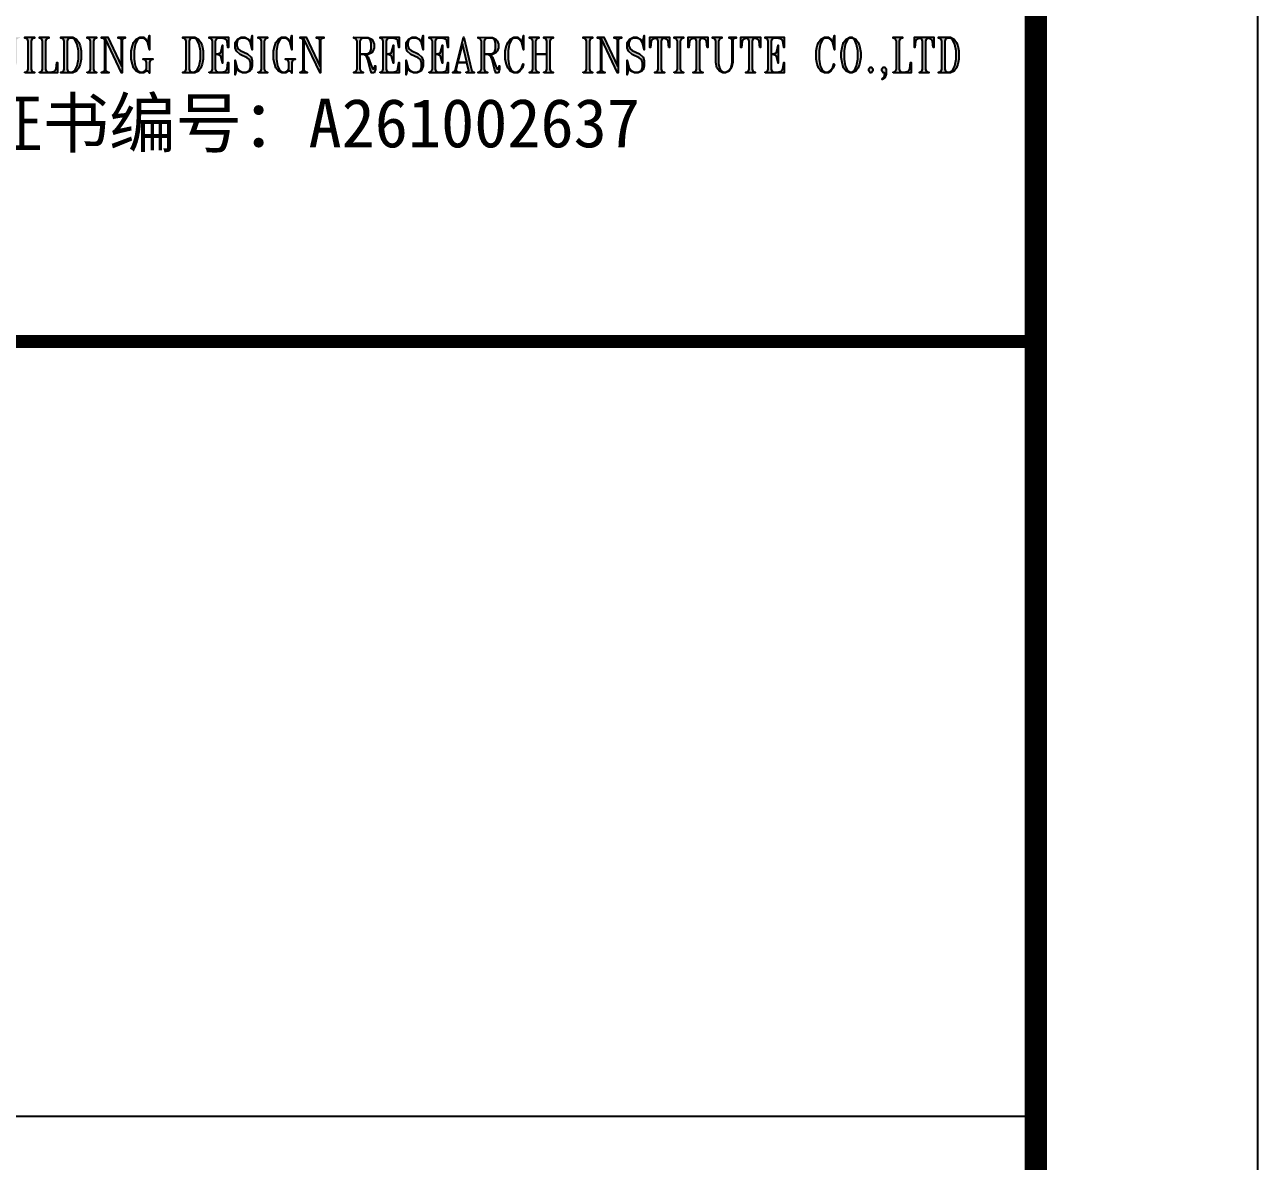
# Model space of a CAD drawing. Extents: x 1252172 to 1336272, y -987752 to -826269.
# Drawn here: x 1330706 to 1336272, y -938554 to -933421 of the extents above; entities that cross this region are included whole.
import ezdxf
from ezdxf.enums import TextEntityAlignment as Align

# ---------------------------------------------------------------- set-up
doc = ezdxf.new("R2010")
doc.units = 0
doc.header["$LTSCALE"] = 1000
for name, color, linetype in [('BTTK', 7, 'Continuous'), ('Logo', 4, 'Continuous'), ('PUB_TITLE', 7, 'Continuous'), ('电-标注', 1, 'Continuous')]:
    doc.layers.add(name, color=color, linetype=linetype)
doc.layers.add('yichutu', color=7, linetype='Continuous', true_color=0xffffff, plot=False)
doc.styles.add('HT', font='')
doc.styles.add('HZ(TK)', font='geniso.shx', dxfattribs={"width": 0.9, "bigfont": 'hztxt.shx'})
doc.styles.get('HT').set_extended_font_data('SimHei')

# ---------------------------------------------------------------- blocks, each defined once
blk = doc.blocks.new('vhtemplate_2020年新竖式图框_A1')
at = {"layer": 'Logo'}
h = blk.add_hatch(color=4, dxfattribs=at)
h.dxf.hatch_style = 1
h.paths.add_polyline_path([(783.742, 541.287), (783.683, 541.208), (783.518, 541.131), (782.875, 541.131), (782.875, 541.165), (782.925, 541.165), (782.991, 541.21), (783.023, 541.302), (783.023, 542.563), (782.991, 542.655), (782.925, 542.7), (782.875, 542.7), (782.875, 542.734), (783.521, 542.732), (783.683, 542.657), (783.742, 542.579), (783.797, 542.423), (783.797, 542.264), (783.742, 542.109), (783.683, 542.03), (783.555, 541.97), (783.683, 541.911), (783.742, 541.832), (783.797, 541.675), (783.797, 541.443)])
h.paths.add_polyline_path([(783.666, 542.489), (783.615, 542.63), (783.514, 542.7), (783.252, 542.7), (783.186, 542.655), (783.154, 542.563), (783.154, 541.987), (783.514, 541.987), (783.615, 542.058), (783.666, 542.199)], flags=16)
h.paths.add_polyline_path([(783.666, 541.742), (783.615, 541.883), (783.514, 541.952), (783.154, 541.952), (783.154, 541.302), (783.186, 541.21), (783.252, 541.165), (783.514, 541.165), (783.615, 541.235), (783.666, 541.377)], flags=16)
h.paths.add_polyline_path([(785.081, 542.7), (784.983, 542.632), (784.983, 541.594), (784.928, 541.363), (784.816, 541.208), (784.651, 541.131), (784.543, 541.131), (784.543, 541.145), (784.538, 541.131), (784.376, 541.208), (784.265, 541.363), (784.21, 541.594), (784.21, 542.563), (784.178, 542.655), (784.112, 542.7), (784.062, 542.7), (784.062, 542.734), (784.489, 542.734), (784.489, 542.7), (784.439, 542.7), (784.373, 542.655), (784.341, 542.563), (784.341, 541.524), (784.393, 541.306), (784.443, 541.237), (784.546, 541.165), (784.648, 541.165), (784.804, 541.237), (784.906, 541.381), (784.958, 541.599), (784.958, 542.632), (784.861, 542.7), (784.81, 542.7), (784.81, 542.734), (785.131, 542.734), (785.131, 542.7)])
h.paths.add_polyline_path([(785.356, 541.131), (785.356, 541.165), (785.406, 541.165), (785.471, 541.21), (785.503, 541.302), (785.503, 542.563), (785.471, 542.655), (785.406, 542.7), (785.356, 542.7), (785.356, 542.734), (785.783, 542.734), (785.783, 542.7), (785.733, 542.7), (785.667, 542.655), (785.635, 542.563), (785.635, 541.302), (785.667, 541.21), (785.733, 541.165), (785.783, 541.165), (785.783, 541.131)])
h.paths.add_polyline_path([(786.007, 541.131), (786.007, 541.165), (786.057, 541.165), (786.123, 541.21), (786.155, 541.302), (786.155, 542.563), (786.123, 542.655), (786.057, 542.7), (786.007, 542.7), (786.007, 542.734), (786.434, 542.734), (786.434, 542.7), (786.384, 542.7), (786.319, 542.655), (786.286, 542.563), (786.286, 541.302), (786.319, 541.21), (786.384, 541.165), (786.54, 541.165), (786.69, 541.208), (786.736, 541.251), (786.761, 541.304), (786.797, 541.599), (786.821, 541.596), (786.821, 541.131)])
h.paths.add_polyline_path([(787.847, 541.516), (787.793, 541.361), (787.682, 541.208), (787.517, 541.131), (786.98, 541.131), (786.98, 541.165), (787.03, 541.165), (787.096, 541.21), (787.128, 541.302), (787.128, 542.563), (787.096, 542.655), (787.03, 542.7), (786.98, 542.7), (786.98, 542.734), (787.517, 542.734), (787.682, 542.657), (787.793, 542.504), (787.847, 542.35), (787.902, 542.121), (787.902, 541.744)])
h.paths.add_polyline_path([(787.771, 542.117), (787.718, 542.412), (787.614, 542.63), (787.511, 542.7), (787.357, 542.7), (787.291, 542.655), (787.259, 542.563), (787.259, 541.302), (787.291, 541.21), (787.357, 541.165), (787.511, 541.165), (787.614, 541.235), (787.718, 541.453), (787.771, 541.748)], flags=16)
h.paths.add_polyline_path([(788.167, 541.131), (788.167, 541.165), (788.217, 541.165), (788.283, 541.21), (788.315, 541.302), (788.315, 542.563), (788.283, 542.655), (788.217, 542.7), (788.167, 542.7), (788.167, 542.734), (788.594, 542.734), (788.594, 542.7), (788.544, 542.7), (788.478, 542.655), (788.446, 542.563), (788.446, 541.302), (788.478, 541.21), (788.544, 541.165), (788.594, 541.165), (788.594, 541.131)])
h.paths.add_polyline_path([(789.838, 542.7), (789.741, 542.632), (789.741, 541.131), (789.722, 541.131), (788.991, 542.661), (788.991, 541.233), (789.089, 541.165), (789.14, 541.165), (789.14, 541.131), (788.819, 541.131), (788.819, 541.165), (788.869, 541.165), (788.966, 541.233), (788.966, 542.632), (788.869, 542.7), (788.819, 542.7), (788.819, 542.734), (789.092, 542.734), (789.716, 541.428), (789.716, 542.632), (789.618, 542.7), (789.567, 542.7), (789.567, 542.734), (789.888, 542.734), (789.888, 542.7)])
h.paths.add_polyline_path([(791.078, 541.728), (791.013, 541.683), (790.98, 541.592), (790.98, 541.108), (790.91, 541.206), (790.811, 541.206), (790.703, 541.131), (790.536, 541.133), (790.374, 541.208), (790.262, 541.361), (790.209, 541.516), (790.153, 541.744), (790.153, 542.121), (790.209, 542.35), (790.262, 542.504), (790.374, 542.657), (790.537, 542.734), (790.703, 542.734), (790.815, 542.657), (790.91, 542.525), (790.98, 542.822), (790.98, 542.164), (790.904, 542.484), (790.8, 542.628), (790.698, 542.7), (790.543, 542.7), (790.441, 542.63), (790.337, 542.412), (790.285, 542.117), (790.285, 541.748), (790.337, 541.453), (790.441, 541.235), (790.543, 541.165), (790.698, 541.165), (790.8, 541.237), (790.849, 541.304), (790.849, 541.592), (790.817, 541.683), (790.751, 541.728), (790.7, 541.728), (790.7, 541.763), (791.129, 541.763), (791.129, 541.728)])
h = blk.add_hatch(color=4, dxfattribs=at)
h.dxf.hatch_style = 1
h.paths.add_polyline_path([(793.352, 541.516), (793.298, 541.361), (793.187, 541.208), (793.022, 541.131), (792.485, 541.131), (792.485, 541.165), (792.535, 541.165), (792.601, 541.21), (792.633, 541.302), (792.633, 542.563), (792.601, 542.655), (792.535, 542.7), (792.485, 542.7), (792.485, 542.734), (793.022, 542.734), (793.187, 542.657), (793.298, 542.504), (793.352, 542.35), (793.407, 542.121), (793.407, 541.744)])
h.paths.add_polyline_path([(793.276, 542.117), (793.224, 542.412), (793.12, 542.63), (793.016, 542.7), (792.862, 542.7), (792.797, 542.655), (792.765, 542.563), (792.765, 541.302), (792.797, 541.21), (792.862, 541.165), (793.016, 541.165), (793.12, 541.235), (793.224, 541.453), (793.276, 541.748)], flags=16)
h.paths.add_polyline_path([(793.672, 541.131), (793.672, 541.165), (793.722, 541.165), (793.788, 541.21), (793.82, 541.302), (793.82, 542.563), (793.788, 542.655), (793.722, 542.7), (793.672, 542.7), (793.672, 542.734), (794.54, 542.734), (794.54, 542.269), (794.515, 542.267), (794.48, 542.561), (794.454, 542.615), (794.408, 542.657), (794.258, 542.7), (794.049, 542.7), (793.984, 542.655), (793.951, 542.563), (793.951, 541.987), (794.044, 541.987), (794.182, 542.036), (794.196, 542.054), (794.272, 542.374), (794.272, 541.567), (794.196, 541.887), (794.182, 541.903), (794.044, 541.952), (793.951, 541.952), (793.951, 541.302), (793.984, 541.21), (794.049, 541.165), (794.258, 541.165), (794.408, 541.208), (794.454, 541.251), (794.48, 541.304), (794.515, 541.599), (794.54, 541.596), (794.54, 541.131)])
h.paths.add_polyline_path([(795.565, 541.287), (795.507, 541.208), (795.342, 541.131), (795.178, 541.131), (795.013, 541.208), (794.917, 541.34), (794.847, 541.044), (794.847, 541.701), (794.923, 541.381), (795.026, 541.237), (795.182, 541.165), (795.338, 541.165), (795.491, 541.237), (795.542, 541.377), (795.542, 541.592), (795.491, 541.734), (795.389, 541.805), (795.067, 541.956), (794.903, 542.109), (794.847, 542.264), (794.847, 542.5), (794.956, 542.657), (795.125, 542.734), (795.288, 542.734), (795.453, 542.657), (795.55, 542.525), (795.62, 542.822), (795.62, 542.164), (795.544, 542.484), (795.441, 542.628), (795.285, 542.7), (795.128, 542.7), (794.975, 542.628), (794.924, 542.489), (794.924, 542.348), (794.975, 542.207), (795.077, 542.135), (795.4, 541.985), (795.564, 541.832), (795.62, 541.675), (795.62, 541.443)])
h.paths.add_polyline_path([(795.885, 541.131), (795.885, 541.165), (795.935, 541.165), (796.001, 541.21), (796.033, 541.302), (796.033, 542.563), (796.001, 542.655), (795.935, 542.7), (795.885, 542.7), (795.885, 542.734), (796.312, 542.734), (796.312, 542.7), (796.262, 542.7), (796.196, 542.655), (796.164, 542.563), (796.164, 541.302), (796.196, 541.21), (796.262, 541.165), (796.312, 541.165), (796.312, 541.131)])
h.paths.add_polyline_path([(797.503, 541.728), (797.437, 541.683), (797.405, 541.592), (797.405, 541.108), (797.335, 541.206), (797.235, 541.206), (797.128, 541.131), (796.96, 541.133), (796.798, 541.208), (796.686, 541.361), (796.633, 541.516), (796.578, 541.744), (796.578, 542.121), (796.633, 542.35), (796.686, 542.504), (796.798, 542.657), (796.961, 542.734), (797.128, 542.734), (797.24, 542.657), (797.335, 542.525), (797.405, 542.822), (797.405, 542.164), (797.329, 542.484), (797.224, 542.628), (797.122, 542.7), (796.967, 542.7), (796.865, 542.63), (796.761, 542.412), (796.709, 542.117), (796.709, 541.748), (796.761, 541.453), (796.865, 541.235), (796.967, 541.165), (797.122, 541.165), (797.224, 541.237), (797.273, 541.304), (797.273, 541.592), (797.241, 541.683), (797.176, 541.728), (797.125, 541.728), (797.125, 541.763), (797.553, 541.763), (797.553, 541.728)])
h.paths.add_polyline_path([(798.796, 542.7), (798.698, 542.632), (798.698, 541.131), (798.68, 541.131), (797.949, 542.661), (797.949, 541.233), (798.047, 541.165), (798.097, 541.165), (798.097, 541.131), (797.776, 541.131), (797.776, 541.165), (797.827, 541.165), (797.924, 541.233), (797.924, 542.632), (797.827, 542.7), (797.776, 542.7), (797.776, 542.734), (798.05, 542.734), (798.674, 541.428), (798.674, 542.632), (798.576, 542.7), (798.525, 542.7), (798.525, 542.734), (798.846, 542.734), (798.846, 542.7)])
h = blk.add_hatch(color=4, dxfattribs=at)
h.dxf.hatch_style = 1
h.paths.add_polyline_path([(801.121, 541.131), (800.998, 541.131), (800.941, 541.291), (800.835, 541.724), (800.782, 541.883), (800.681, 541.952), (800.483, 541.952), (800.483, 541.302), (800.515, 541.21), (800.58, 541.165), (800.63, 541.165), (800.63, 541.131), (800.203, 541.131), (800.203, 541.165), (800.253, 541.165), (800.319, 541.21), (800.351, 541.302), (800.351, 542.563), (800.319, 542.655), (800.253, 542.7), (800.203, 542.7), (800.203, 542.734), (800.85, 542.732), (801.012, 542.657), (801.07, 542.579), (801.125, 542.423), (801.125, 542.264), (801.07, 542.109), (801.012, 542.03), (800.848, 541.952), (800.736, 541.952), (800.799, 541.911), (800.855, 541.832), (801.016, 541.383), (801.064, 541.314), (801.108, 541.314), (801.154, 541.379), (801.154, 541.447), (801.178, 541.447), (801.178, 541.293)])
h.paths.add_polyline_path([(800.994, 542.489), (800.943, 542.63), (800.842, 542.7), (800.58, 542.7), (800.515, 542.655), (800.483, 542.563), (800.483, 541.987), (800.842, 541.987), (800.943, 542.058), (800.994, 542.199)], flags=16)
h.paths.add_polyline_path([(801.39, 541.131), (801.39, 541.165), (801.44, 541.165), (801.506, 541.21), (801.538, 541.302), (801.538, 542.563), (801.506, 542.655), (801.44, 542.7), (801.39, 542.7), (801.39, 542.734), (802.258, 542.734), (802.258, 542.269), (802.233, 542.267), (802.198, 542.561), (802.172, 542.615), (802.126, 542.657), (801.976, 542.7), (801.767, 542.7), (801.702, 542.655), (801.669, 542.563), (801.669, 541.987), (801.762, 541.987), (801.9, 542.036), (801.914, 542.054), (801.99, 542.374), (801.99, 541.567), (801.914, 541.887), (801.9, 541.903), (801.762, 541.952), (801.669, 541.952), (801.669, 541.302), (801.702, 541.21), (801.767, 541.165), (801.976, 541.165), (802.126, 541.208), (802.172, 541.251), (802.198, 541.304), (802.233, 541.599), (802.258, 541.596), (802.258, 541.131)])
h.paths.add_polyline_path([(803.283, 541.287), (803.225, 541.208), (803.06, 541.131), (802.896, 541.131), (802.731, 541.208), (802.635, 541.34), (802.564, 541.044), (802.564, 541.701), (802.641, 541.381), (802.744, 541.237), (802.9, 541.165), (803.056, 541.165), (803.209, 541.237), (803.26, 541.377), (803.26, 541.592), (803.209, 541.734), (803.107, 541.805), (802.785, 541.956), (802.621, 542.109), (802.564, 542.264), (802.564, 542.5), (802.674, 542.657), (802.843, 542.734), (803.006, 542.734), (803.171, 542.657), (803.268, 542.525), (803.338, 542.822), (803.338, 542.164), (803.262, 542.484), (803.159, 542.628), (803.003, 542.7), (802.846, 542.7), (802.693, 542.628), (802.642, 542.489), (802.642, 542.348), (802.693, 542.207), (802.795, 542.135), (803.118, 541.985), (803.282, 541.832), (803.338, 541.675), (803.338, 541.443)])
h.paths.add_polyline_path([(803.603, 541.131), (803.603, 541.165), (803.653, 541.165), (803.719, 541.21), (803.751, 541.302), (803.751, 542.563), (803.719, 542.655), (803.653, 542.7), (803.603, 542.7), (803.603, 542.734), (804.47, 542.734), (804.47, 542.269), (804.446, 542.267), (804.411, 542.561), (804.384, 542.615), (804.339, 542.657), (804.189, 542.7), (803.98, 542.7), (803.914, 542.655), (803.882, 542.563), (803.882, 541.987), (803.975, 541.987), (804.113, 542.036), (804.126, 542.054), (804.203, 542.374), (804.203, 541.567), (804.126, 541.887), (804.113, 541.903), (803.975, 541.952), (803.882, 541.952), (803.882, 541.302), (803.914, 541.21), (803.98, 541.165), (804.189, 541.165), (804.339, 541.208), (804.384, 541.251), (804.411, 541.304), (804.446, 541.599), (804.47, 541.596), (804.47, 541.131)])
h.paths.add_polyline_path([(805.271, 541.131), (805.271, 541.165), (805.321, 541.165), (805.387, 541.21), (805.396, 541.239), (805.315, 541.579), (804.892, 541.579), (804.805, 541.231), (804.9, 541.165), (805.003, 541.165), (805.003, 541.131), (804.682, 541.131), (804.682, 541.165), (804.732, 541.165), (804.779, 541.231), (805.155, 542.734), (805.173, 542.734), (805.521, 541.27), (805.597, 541.165), (805.645, 541.165), (805.645, 541.131)])
h.paths.add_polyline_path([(805.109, 542.447), (804.901, 541.614), (805.308, 541.614)], flags=16)
h.paths.add_polyline_path([(806.733, 541.131), (806.61, 541.131), (806.554, 541.291), (806.447, 541.724), (806.394, 541.883), (806.293, 541.952), (806.095, 541.952), (806.095, 541.302), (806.127, 541.21), (806.192, 541.165), (806.242, 541.165), (806.242, 541.131), (805.815, 541.131), (805.815, 541.165), (805.865, 541.165), (805.931, 541.21), (805.963, 541.302), (805.963, 542.563), (805.931, 542.655), (805.865, 542.7), (805.815, 542.7), (805.815, 542.734), (806.462, 542.732), (806.624, 542.657), (806.682, 542.579), (806.737, 542.423), (806.737, 542.264), (806.682, 542.109), (806.624, 542.03), (806.46, 541.952), (806.348, 541.952), (806.411, 541.911), (806.468, 541.832), (806.628, 541.383), (806.676, 541.314), (806.72, 541.314), (806.766, 541.379), (806.766, 541.447), (806.79, 541.447), (806.79, 541.293)])
h.paths.add_polyline_path([(806.606, 542.489), (806.555, 542.63), (806.454, 542.7), (806.193, 542.7), (806.127, 542.655), (806.095, 542.563), (806.095, 541.987), (806.454, 541.987), (806.555, 542.058), (806.606, 542.199)], flags=16)
h.paths.add_polyline_path([(807.794, 542.484), (807.69, 542.628), (807.588, 542.7), (807.433, 542.7), (807.331, 542.63), (807.227, 542.412), (807.175, 542.117), (807.175, 541.748), (807.227, 541.453), (807.331, 541.235), (807.433, 541.165), (807.588, 541.165), (807.69, 541.237), (807.794, 541.383), (807.847, 541.53), (807.869, 541.513), (807.815, 541.361), (807.706, 541.208), (807.594, 541.131), (807.426, 541.133), (807.264, 541.208), (807.152, 541.361), (807.099, 541.516), (807.043, 541.744), (807.043, 542.121), (807.099, 542.35), (807.152, 542.504), (807.264, 542.657), (807.427, 542.734), (807.594, 542.734), (807.706, 542.657), (807.8, 542.525), (807.871, 542.822), (807.871, 542.164)])
h.paths.add_polyline_path([(808.778, 541.131), (808.778, 541.165), (808.828, 541.165), (808.894, 541.21), (808.926, 541.302), (808.926, 541.952), (808.415, 541.952), (808.415, 541.302), (808.447, 541.21), (808.513, 541.165), (808.563, 541.165), (808.563, 541.131), (808.136, 541.131), (808.136, 541.165), (808.186, 541.165), (808.251, 541.21), (808.283, 541.302), (808.283, 542.563), (808.251, 542.655), (808.186, 542.7), (808.136, 542.7), (808.136, 542.734), (808.563, 542.734), (808.563, 542.7), (808.513, 542.7), (808.447, 542.655), (808.415, 542.563), (808.415, 541.987), (808.926, 541.987), (808.926, 542.563), (808.894, 542.655), (808.828, 542.7), (808.778, 542.7), (808.778, 542.734), (809.205, 542.734), (809.205, 542.7), (809.155, 542.7), (809.09, 542.655), (809.057, 542.563), (809.057, 541.302), (809.09, 541.21), (809.155, 541.165), (809.205, 541.165), (809.205, 541.131)])
h = blk.add_hatch(color=4, dxfattribs=at)
h.dxf.hatch_style = 1
h.paths.add_polyline_path([(810.562, 541.131), (810.562, 541.165), (810.612, 541.165), (810.678, 541.21), (810.71, 541.302), (810.71, 542.563), (810.678, 542.655), (810.612, 542.7), (810.562, 542.7), (810.562, 542.734), (810.989, 542.734), (810.989, 542.7), (810.939, 542.7), (810.874, 542.655), (810.842, 542.563), (810.842, 541.302), (810.874, 541.21), (810.939, 541.165), (810.989, 541.165), (810.989, 541.131)])
h.paths.add_polyline_path([(812.234, 542.7), (812.136, 542.632), (812.136, 541.131), (812.117, 541.131), (811.387, 542.661), (811.387, 541.233), (811.484, 541.165), (811.535, 541.165), (811.535, 541.131), (811.214, 541.131), (811.214, 541.165), (811.264, 541.165), (811.362, 541.233), (811.362, 542.632), (811.264, 542.7), (811.214, 542.7), (811.214, 542.734), (811.487, 542.734), (812.111, 541.428), (812.111, 542.632), (812.014, 542.7), (811.963, 542.7), (811.963, 542.734), (812.284, 542.734), (812.284, 542.7)])
h.paths.add_polyline_path([(813.268, 541.287), (813.209, 541.208), (813.044, 541.131), (812.88, 541.131), (812.715, 541.208), (812.619, 541.34), (812.549, 541.044), (812.549, 541.701), (812.625, 541.381), (812.728, 541.237), (812.884, 541.165), (813.041, 541.165), (813.194, 541.237), (813.245, 541.377), (813.245, 541.592), (813.194, 541.734), (813.092, 541.805), (812.769, 541.956), (812.606, 542.109), (812.549, 542.264), (812.549, 542.5), (812.659, 542.657), (812.827, 542.734), (812.991, 542.734), (813.156, 542.657), (813.252, 542.525), (813.322, 542.822), (813.322, 542.164), (813.246, 542.484), (813.144, 542.628), (812.988, 542.7), (812.83, 542.7), (812.677, 542.628), (812.626, 542.489), (812.626, 542.348), (812.677, 542.207), (812.779, 542.135), (813.102, 541.985), (813.266, 541.832), (813.322, 541.675), (813.322, 541.443)])
h.paths.add_polyline_path([(814.431, 542.267), (814.396, 542.561), (814.37, 542.615), (814.324, 542.657), (814.177, 542.7), (814.113, 542.655), (814.081, 542.563), (814.081, 541.302), (814.113, 541.21), (814.178, 541.165), (814.229, 541.165), (814.229, 541.131), (813.801, 541.131), (813.801, 541.165), (813.851, 541.165), (813.917, 541.21), (813.949, 541.302), (813.949, 542.563), (813.917, 542.655), (813.853, 542.7), (813.706, 542.657), (813.66, 542.615), (813.634, 542.561), (813.599, 542.267), (813.574, 542.269), (813.574, 542.734), (814.455, 542.734), (814.455, 542.269)])
h.paths.add_polyline_path([(814.667, 541.131), (814.667, 541.165), (814.717, 541.165), (814.782, 541.21), (814.814, 541.302), (814.814, 542.563), (814.782, 542.655), (814.717, 542.7), (814.667, 542.7), (814.667, 542.734), (815.094, 542.734), (815.094, 542.7), (815.044, 542.7), (814.978, 542.655), (814.946, 542.563), (814.946, 541.302), (814.978, 541.21), (815.044, 541.165), (815.094, 541.165), (815.094, 541.131)])
h.paths.add_polyline_path([(816.162, 542.267), (816.127, 542.561), (816.101, 542.615), (816.055, 542.657), (815.908, 542.7), (815.844, 542.655), (815.812, 542.563), (815.812, 541.302), (815.844, 541.21), (815.91, 541.165), (815.96, 541.165), (815.96, 541.131), (815.532, 541.131), (815.532, 541.165), (815.583, 541.165), (815.648, 541.21), (815.68, 541.302), (815.68, 542.563), (815.648, 542.655), (815.584, 542.7), (815.437, 542.657), (815.391, 542.615), (815.365, 542.561), (815.33, 542.267), (815.306, 542.269), (815.306, 542.734), (816.186, 542.734), (816.186, 542.269)])
h.paths.add_polyline_path([(817.417, 542.7), (817.319, 542.632), (817.319, 541.594), (817.264, 541.363), (817.152, 541.208), (816.987, 541.131), (816.878, 541.131), (816.878, 541.145), (816.874, 541.131), (816.712, 541.208), (816.6, 541.363), (816.546, 541.594), (816.546, 542.563), (816.513, 542.655), (816.448, 542.7), (816.398, 542.7), (816.398, 542.734), (816.825, 542.734), (816.825, 542.7), (816.775, 542.7), (816.709, 542.655), (816.677, 542.563), (816.677, 541.524), (816.728, 541.306), (816.779, 541.237), (816.881, 541.165), (816.984, 541.165), (817.14, 541.237), (817.242, 541.381), (817.294, 541.599), (817.294, 542.632), (817.196, 542.7), (817.146, 542.7), (817.146, 542.734), (817.467, 542.734), (817.467, 542.7)])
h.paths.add_polyline_path([(818.535, 542.267), (818.5, 542.561), (818.474, 542.615), (818.428, 542.657), (818.281, 542.7), (818.217, 542.655), (818.185, 542.563), (818.185, 541.302), (818.217, 541.21), (818.283, 541.165), (818.333, 541.165), (818.333, 541.131), (817.905, 541.131), (817.905, 541.165), (817.956, 541.165), (818.021, 541.21), (818.053, 541.302), (818.053, 542.563), (818.021, 542.655), (817.957, 542.7), (817.81, 542.657), (817.765, 542.615), (817.738, 542.561), (817.703, 542.267), (817.679, 542.269), (817.679, 542.734), (818.56, 542.734), (818.56, 542.269)])
h.paths.add_polyline_path([(818.771, 541.131), (818.771, 541.165), (818.821, 541.165), (818.887, 541.21), (818.919, 541.302), (818.919, 542.563), (818.887, 542.655), (818.821, 542.7), (818.771, 542.7), (818.771, 542.734), (819.638, 542.734), (819.638, 542.269), (819.614, 542.267), (819.579, 542.561), (819.552, 542.615), (819.507, 542.657), (819.357, 542.7), (819.148, 542.7), (819.082, 542.655), (819.05, 542.563), (819.05, 541.987), (819.143, 541.987), (819.281, 542.036), (819.294, 542.054), (819.371, 542.374), (819.371, 541.567), (819.294, 541.887), (819.281, 541.903), (819.143, 541.952), (819.05, 541.952), (819.05, 541.302), (819.082, 541.21), (819.148, 541.165), (819.357, 541.165), (819.507, 541.208), (819.552, 541.251), (819.579, 541.304), (819.614, 541.599), (819.638, 541.596), (819.638, 541.131)])
h = blk.add_hatch(color=4, dxfattribs=at)
h.dxf.hatch_style = 1
h.paths.add_polyline_path([(821.829, 542.484), (821.725, 542.628), (821.622, 542.7), (821.468, 542.7), (821.366, 542.63), (821.262, 542.412), (821.21, 542.117), (821.21, 541.748), (821.262, 541.453), (821.366, 541.235), (821.468, 541.165), (821.622, 541.165), (821.725, 541.237), (821.829, 541.383), (821.882, 541.53), (821.904, 541.513), (821.85, 541.361), (821.74, 541.208), (821.628, 541.131), (821.46, 541.133), (821.298, 541.208), (821.186, 541.361), (821.133, 541.516), (821.078, 541.744), (821.078, 542.121), (821.133, 542.35), (821.186, 542.504), (821.298, 542.657), (821.462, 542.734), (821.628, 542.734), (821.74, 542.657), (821.835, 542.525), (821.905, 542.822), (821.905, 542.164)])
h.paths.add_polyline_path([(823.039, 541.516), (822.983, 541.361), (822.872, 541.208), (822.709, 541.131), (822.595, 541.131), (822.594, 541.133), (822.432, 541.208), (822.32, 541.361), (822.265, 541.516), (822.211, 541.818), (822.211, 542.047), (822.265, 542.35), (822.32, 542.504), (822.432, 542.657), (822.595, 542.734), (822.709, 542.734), (822.71, 542.732), (822.872, 542.657), (822.983, 542.504), (823.039, 542.35), (823.092, 542.047), (823.092, 541.818)])
h.paths.add_polyline_path([(822.961, 542.117), (822.909, 542.412), (822.805, 542.63), (822.702, 542.7), (822.601, 542.7), (822.499, 542.63), (822.395, 542.412), (822.343, 542.117), (822.343, 541.748), (822.395, 541.453), (822.499, 541.235), (822.601, 541.165), (822.702, 541.165), (822.805, 541.235), (822.909, 541.453), (822.961, 541.748)], flags=16)
h.paths.add_polyline_path([(823.576, 541.131), (823.513, 541.131), (823.452, 541.216), (823.452, 541.304), (823.513, 541.389), (823.576, 541.389), (823.637, 541.304), (823.637, 541.216)])
h.paths.add_polyline_path([(824.178, 540.912), (824.068, 540.835), (824.056, 540.865), (824.158, 540.938), (824.187, 541.1), (824.164, 541.131), (824.111, 541.131), (824.05, 541.216), (824.05, 541.304), (824.111, 541.389), (824.174, 541.389), (824.235, 541.304), (824.235, 541.07)])
h.paths.add_polyline_path([(824.553, 541.131), (824.553, 541.165), (824.603, 541.165), (824.669, 541.21), (824.701, 541.302), (824.701, 542.563), (824.669, 542.655), (824.603, 542.7), (824.553, 542.7), (824.553, 542.734), (824.98, 542.734), (824.98, 542.7), (824.93, 542.7), (824.864, 542.655), (824.832, 542.563), (824.832, 541.302), (824.864, 541.21), (824.93, 541.165), (825.085, 541.165), (825.235, 541.208), (825.282, 541.251), (825.307, 541.304), (825.343, 541.599), (825.367, 541.596), (825.367, 541.131)])
h.paths.add_polyline_path([(826.369, 542.267), (826.334, 542.561), (826.308, 542.615), (826.263, 542.657), (826.116, 542.7), (826.051, 542.655), (826.019, 542.563), (826.019, 541.302), (826.051, 541.21), (826.117, 541.165), (826.168, 541.165), (826.168, 541.131), (825.739, 541.131), (825.739, 541.165), (825.79, 541.165), (825.856, 541.21), (825.888, 541.302), (825.888, 542.563), (825.856, 542.655), (825.792, 542.7), (825.645, 542.657), (825.599, 542.615), (825.573, 542.561), (825.538, 542.267), (825.513, 542.269), (825.513, 542.734), (826.394, 542.734), (826.394, 542.269)])
h.paths.add_polyline_path([(827.472, 541.516), (827.418, 541.361), (827.307, 541.208), (827.142, 541.131), (826.605, 541.131), (826.605, 541.165), (826.655, 541.165), (826.721, 541.21), (826.753, 541.302), (826.753, 542.563), (826.721, 542.655), (826.655, 542.7), (826.605, 542.7), (826.605, 542.734), (827.142, 542.734), (827.307, 542.657), (827.418, 542.504), (827.472, 542.35), (827.527, 542.121), (827.527, 541.744)])
h.paths.add_polyline_path([(827.396, 542.117), (827.343, 542.412), (827.24, 542.63), (827.136, 542.7), (826.982, 542.7), (826.917, 542.655), (826.884, 542.563), (826.884, 541.302), (826.917, 541.21), (826.982, 541.165), (827.136, 541.165), (827.24, 541.235), (827.343, 541.453), (827.396, 541.748)], flags=16)
at = {"layer": 'BTTK'}
blk.add_line((831, 494), (761, 494), dxfattribs=at)
at = {"layer": 'BTTK', "const_width": 0.6}
blk.add_lwpolyline([(831, 529), (761, 529)], dxfattribs=at)
at = {"layer": 'Logo', "color": 4}
for points in [[(785.356, 541.131), (785.356, 541.165), (785.406, 541.165), (785.471, 541.21), (785.503, 541.302), (785.503, 542.563), (785.471, 542.655), (785.406, 542.7), (785.356, 542.7), (785.356, 542.734), (785.783, 542.734), (785.783, 542.7), (785.733, 542.7), (785.667, 542.655), (785.635, 542.563), (785.635, 541.302), (785.667, 541.21), (785.733, 541.165), (785.783, 541.165), (785.783, 541.131)], [(786.007, 541.131), (786.007, 541.165), (786.057, 541.165), (786.123, 541.21), (786.155, 541.302), (786.155, 542.563), (786.123, 542.655), (786.057, 542.7), (786.007, 542.7), (786.007, 542.734), (786.434, 542.734), (786.434, 542.7), (786.384, 542.7), (786.319, 542.655), (786.286, 542.563), (786.286, 541.302), (786.319, 541.21), (786.384, 541.165), (786.54, 541.165), (786.69, 541.208), (786.736, 541.251), (786.761, 541.304), (786.797, 541.599), (786.821, 541.596), (786.821, 541.131)], [(787.847, 541.516), (787.793, 541.361), (787.682, 541.208), (787.517, 541.131), (786.98, 541.131), (786.98, 541.165), (787.03, 541.165), (787.096, 541.21), (787.128, 541.302), (787.128, 542.563), (787.096, 542.655), (787.03, 542.7), (786.98, 542.7), (786.98, 542.734), (787.517, 542.734), (787.682, 542.657), (787.793, 542.504), (787.847, 542.35), (787.902, 542.121), (787.902, 541.744)], [(787.771, 542.117), (787.718, 542.412), (787.614, 542.63), (787.511, 542.7), (787.357, 542.7), (787.291, 542.655), (787.259, 542.563), (787.259, 541.302), (787.291, 541.21), (787.357, 541.165), (787.511, 541.165), (787.614, 541.235), (787.718, 541.453), (787.771, 541.748)], [(788.167, 541.131), (788.167, 541.165), (788.217, 541.165), (788.283, 541.21), (788.315, 541.302), (788.315, 542.563), (788.283, 542.655), (788.217, 542.7), (788.167, 542.7), (788.167, 542.734), (788.594, 542.734), (788.594, 542.7), (788.544, 542.7), (788.478, 542.655), (788.446, 542.563), (788.446, 541.302), (788.478, 541.21), (788.544, 541.165), (788.594, 541.165), (788.594, 541.131)], [(789.838, 542.7), (789.741, 542.632), (789.741, 541.131), (789.722, 541.131), (788.991, 542.661), (788.991, 541.233), (789.089, 541.165), (789.14, 541.165), (789.14, 541.131), (788.819, 541.131), (788.819, 541.165), (788.869, 541.165), (788.966, 541.233), (788.966, 542.632), (788.869, 542.7), (788.819, 542.7), (788.819, 542.734), (789.092, 542.734), (789.716, 541.428), (789.716, 542.632), (789.618, 542.7), (789.567, 542.7), (789.567, 542.734), (789.888, 542.734), (789.888, 542.7)], [(791.078, 541.728), (791.013, 541.683), (790.98, 541.592), (790.98, 541.108), (790.91, 541.206), (790.811, 541.206), (790.703, 541.131), (790.536, 541.133), (790.374, 541.208), (790.262, 541.361), (790.209, 541.516), (790.153, 541.744), (790.153, 542.121), (790.209, 542.35), (790.262, 542.504), (790.374, 542.657), (790.537, 542.734), (790.703, 542.734), (790.815, 542.657), (790.91, 542.525), (790.98, 542.822), (790.98, 542.164), (790.904, 542.484), (790.8, 542.628), (790.698, 542.7), (790.543, 542.7), (790.441, 542.63), (790.337, 542.412), (790.285, 542.117), (790.285, 541.748), (790.337, 541.453), (790.441, 541.235), (790.543, 541.165), (790.698, 541.165), (790.8, 541.237), (790.849, 541.304), (790.849, 541.592), (790.817, 541.683), (790.751, 541.728), (790.7, 541.728), (790.7, 541.763), (791.129, 541.763), (791.129, 541.728)], [(793.352, 541.516), (793.298, 541.361), (793.187, 541.208), (793.022, 541.131), (792.485, 541.131), (792.485, 541.165), (792.535, 541.165), (792.601, 541.21), (792.633, 541.302), (792.633, 542.563), (792.601, 542.655), (792.535, 542.7), (792.485, 542.7), (792.485, 542.734), (793.022, 542.734), (793.187, 542.657), (793.298, 542.504), (793.352, 542.35), (793.407, 542.121), (793.407, 541.744)], [(793.276, 542.117), (793.224, 542.412), (793.12, 542.63), (793.016, 542.7), (792.862, 542.7), (792.797, 542.655), (792.765, 542.563), (792.765, 541.302), (792.797, 541.21), (792.862, 541.165), (793.016, 541.165), (793.12, 541.235), (793.224, 541.453), (793.276, 541.748)], [(793.672, 541.131), (793.672, 541.165), (793.722, 541.165), (793.788, 541.21), (793.82, 541.302), (793.82, 542.563), (793.788, 542.655), (793.722, 542.7), (793.672, 542.7), (793.672, 542.734), (794.54, 542.734), (794.54, 542.269), (794.515, 542.267), (794.48, 542.561), (794.454, 542.615), (794.408, 542.657), (794.258, 542.7), (794.049, 542.7), (793.984, 542.655), (793.951, 542.563), (793.951, 541.987), (794.044, 541.987), (794.182, 542.036), (794.196, 542.054), (794.272, 542.374), (794.272, 541.567), (794.196, 541.887), (794.182, 541.903), (794.044, 541.952), (793.951, 541.952), (793.951, 541.302), (793.984, 541.21), (794.049, 541.165), (794.258, 541.165), (794.408, 541.208), (794.454, 541.251), (794.48, 541.304), (794.515, 541.599), (794.54, 541.596), (794.54, 541.131)], [(795.565, 541.287), (795.507, 541.208), (795.342, 541.131), (795.178, 541.131), (795.013, 541.208), (794.917, 541.34), (794.847, 541.044), (794.847, 541.701), (794.923, 541.381), (795.026, 541.237), (795.182, 541.165), (795.338, 541.165), (795.491, 541.237), (795.542, 541.377), (795.542, 541.592), (795.491, 541.734), (795.389, 541.805), (795.067, 541.956), (794.903, 542.109), (794.847, 542.264), (794.847, 542.5), (794.956, 542.657), (795.125, 542.734), (795.288, 542.734), (795.453, 542.657), (795.55, 542.525), (795.62, 542.822), (795.62, 542.164), (795.544, 542.484), (795.441, 542.628), (795.285, 542.7), (795.128, 542.7), (794.975, 542.628), (794.924, 542.489), (794.924, 542.348), (794.975, 542.207), (795.077, 542.135), (795.4, 541.985), (795.564, 541.832), (795.62, 541.675), (795.62, 541.443)], [(795.885, 541.131), (795.885, 541.165), (795.935, 541.165), (796.001, 541.21), (796.033, 541.302), (796.033, 542.563), (796.001, 542.655), (795.935, 542.7), (795.885, 542.7), (795.885, 542.734), (796.312, 542.734), (796.312, 542.7), (796.262, 542.7), (796.196, 542.655), (796.164, 542.563), (796.164, 541.302), (796.196, 541.21), (796.262, 541.165), (796.312, 541.165), (796.312, 541.131)], [(797.503, 541.728), (797.437, 541.683), (797.405, 541.592), (797.405, 541.108), (797.335, 541.206), (797.235, 541.206), (797.128, 541.131), (796.96, 541.133), (796.798, 541.208), (796.686, 541.361), (796.633, 541.516), (796.578, 541.744), (796.578, 542.121), (796.633, 542.35), (796.686, 542.504), (796.798, 542.657), (796.961, 542.734), (797.128, 542.734), (797.24, 542.657), (797.335, 542.525), (797.405, 542.822), (797.405, 542.164), (797.329, 542.484), (797.224, 542.628), (797.122, 542.7), (796.967, 542.7), (796.865, 542.63), (796.761, 542.412), (796.709, 542.117), (796.709, 541.748), (796.761, 541.453), (796.865, 541.235), (796.967, 541.165), (797.122, 541.165), (797.224, 541.237), (797.273, 541.304), (797.273, 541.592), (797.241, 541.683), (797.176, 541.728), (797.125, 541.728), (797.125, 541.763), (797.553, 541.763), (797.553, 541.728)], [(798.796, 542.7), (798.698, 542.632), (798.698, 541.131), (798.68, 541.131), (797.949, 542.661), (797.949, 541.233), (798.047, 541.165), (798.097, 541.165), (798.097, 541.131), (797.776, 541.131), (797.776, 541.165), (797.827, 541.165), (797.924, 541.233), (797.924, 542.632), (797.827, 542.7), (797.776, 542.7), (797.776, 542.734), (798.05, 542.734), (798.674, 541.428), (798.674, 542.632), (798.576, 542.7), (798.525, 542.7), (798.525, 542.734), (798.846, 542.734), (798.846, 542.7)], [(801.121, 541.131), (800.998, 541.131), (800.941, 541.291), (800.835, 541.724), (800.782, 541.883), (800.681, 541.952), (800.483, 541.952), (800.483, 541.302), (800.515, 541.21), (800.58, 541.165), (800.63, 541.165), (800.63, 541.131), (800.203, 541.131), (800.203, 541.165), (800.253, 541.165), (800.319, 541.21), (800.351, 541.302), (800.351, 542.563), (800.319, 542.655), (800.253, 542.7), (800.203, 542.7), (800.203, 542.734), (800.85, 542.732), (801.012, 542.657), (801.07, 542.579), (801.125, 542.423), (801.125, 542.264), (801.07, 542.109), (801.012, 542.03), (800.848, 541.952), (800.736, 541.952), (800.799, 541.911), (800.855, 541.832), (801.016, 541.383), (801.064, 541.314), (801.108, 541.314), (801.154, 541.379), (801.154, 541.447), (801.178, 541.447), (801.178, 541.293)], [(800.994, 542.489), (800.943, 542.63), (800.842, 542.7), (800.58, 542.7), (800.515, 542.655), (800.483, 542.563), (800.483, 541.987), (800.842, 541.987), (800.943, 542.058), (800.994, 542.199)], [(801.39, 541.131), (801.39, 541.165), (801.44, 541.165), (801.506, 541.21), (801.538, 541.302), (801.538, 542.563), (801.506, 542.655), (801.44, 542.7), (801.39, 542.7), (801.39, 542.734), (802.258, 542.734), (802.258, 542.269), (802.233, 542.267), (802.198, 542.561), (802.172, 542.615), (802.126, 542.657), (801.976, 542.7), (801.767, 542.7), (801.702, 542.655), (801.669, 542.563), (801.669, 541.987), (801.762, 541.987), (801.9, 542.036), (801.914, 542.054), (801.99, 542.374), (801.99, 541.567), (801.914, 541.887), (801.9, 541.903), (801.762, 541.952), (801.669, 541.952), (801.669, 541.302), (801.702, 541.21), (801.767, 541.165), (801.976, 541.165), (802.126, 541.208), (802.172, 541.251), (802.198, 541.304), (802.233, 541.599), (802.258, 541.596), (802.258, 541.131)], [(803.283, 541.287), (803.225, 541.208), (803.06, 541.131), (802.896, 541.131), (802.731, 541.208), (802.635, 541.34), (802.564, 541.044), (802.564, 541.701), (802.641, 541.381), (802.744, 541.237), (802.9, 541.165), (803.056, 541.165), (803.209, 541.237), (803.26, 541.377), (803.26, 541.592), (803.209, 541.734), (803.107, 541.805), (802.785, 541.956), (802.621, 542.109), (802.564, 542.264), (802.564, 542.5), (802.674, 542.657), (802.843, 542.734), (803.006, 542.734), (803.171, 542.657), (803.268, 542.525), (803.338, 542.822), (803.338, 542.164), (803.262, 542.484), (803.159, 542.628), (803.003, 542.7), (802.846, 542.7), (802.693, 542.628), (802.642, 542.489), (802.642, 542.348), (802.693, 542.207), (802.795, 542.135), (803.118, 541.985), (803.282, 541.832), (803.338, 541.675), (803.338, 541.443)], [(803.603, 541.131), (803.603, 541.165), (803.653, 541.165), (803.719, 541.21), (803.751, 541.302), (803.751, 542.563), (803.719, 542.655), (803.653, 542.7), (803.603, 542.7), (803.603, 542.734), (804.47, 542.734), (804.47, 542.269), (804.446, 542.267), (804.411, 542.561), (804.384, 542.615), (804.339, 542.657), (804.189, 542.7), (803.98, 542.7), (803.914, 542.655), (803.882, 542.563), (803.882, 541.987), (803.975, 541.987), (804.113, 542.036), (804.126, 542.054), (804.203, 542.374), (804.203, 541.567), (804.126, 541.887), (804.113, 541.903), (803.975, 541.952), (803.882, 541.952), (803.882, 541.302), (803.914, 541.21), (803.98, 541.165), (804.189, 541.165), (804.339, 541.208), (804.384, 541.251), (804.411, 541.304), (804.446, 541.599), (804.47, 541.596), (804.47, 541.131)], [(805.271, 541.131), (805.271, 541.165), (805.321, 541.165), (805.387, 541.21), (805.396, 541.239), (805.315, 541.579), (804.892, 541.579), (804.805, 541.231), (804.9, 541.165), (805.003, 541.165), (805.003, 541.131), (804.682, 541.131), (804.682, 541.165), (804.732, 541.165), (804.779, 541.231), (805.155, 542.734), (805.173, 542.734), (805.521, 541.27), (805.597, 541.165), (805.645, 541.165), (805.645, 541.131)], [(806.733, 541.131), (806.61, 541.131), (806.554, 541.291), (806.447, 541.724), (806.394, 541.883), (806.293, 541.952), (806.095, 541.952), (806.095, 541.302), (806.127, 541.21), (806.192, 541.165), (806.242, 541.165), (806.242, 541.131), (805.815, 541.131), (805.815, 541.165), (805.865, 541.165), (805.931, 541.21), (805.963, 541.302), (805.963, 542.563), (805.931, 542.655), (805.865, 542.7), (805.815, 542.7), (805.815, 542.734), (806.462, 542.732), (806.624, 542.657), (806.682, 542.579), (806.737, 542.423), (806.737, 542.264), (806.682, 542.109), (806.624, 542.03), (806.46, 541.952), (806.348, 541.952), (806.411, 541.911), (806.468, 541.832), (806.628, 541.383), (806.676, 541.314), (806.72, 541.314), (806.766, 541.379), (806.766, 541.447), (806.79, 541.447), (806.79, 541.293)], [(806.606, 542.489), (806.555, 542.63), (806.454, 542.7), (806.193, 542.7), (806.127, 542.655), (806.095, 542.563), (806.095, 541.987), (806.454, 541.987), (806.555, 542.058), (806.606, 542.199)], [(807.794, 542.484), (807.69, 542.628), (807.588, 542.7), (807.433, 542.7), (807.331, 542.63), (807.227, 542.412), (807.175, 542.117), (807.175, 541.748), (807.227, 541.453), (807.331, 541.235), (807.433, 541.165), (807.588, 541.165), (807.69, 541.237), (807.794, 541.383), (807.847, 541.53), (807.869, 541.513), (807.815, 541.361), (807.706, 541.208), (807.594, 541.131), (807.426, 541.133), (807.264, 541.208), (807.152, 541.361), (807.099, 541.516), (807.043, 541.744), (807.043, 542.121), (807.099, 542.35), (807.152, 542.504), (807.264, 542.657), (807.427, 542.734), (807.594, 542.734), (807.706, 542.657), (807.8, 542.525), (807.871, 542.822), (807.871, 542.164)], [(808.778, 541.131), (808.778, 541.165), (808.828, 541.165), (808.894, 541.21), (808.926, 541.302), (808.926, 541.952), (808.415, 541.952), (808.415, 541.302), (808.447, 541.21), (808.513, 541.165), (808.563, 541.165), (808.563, 541.131), (808.136, 541.131), (808.136, 541.165), (808.186, 541.165), (808.251, 541.21), (808.283, 541.302), (808.283, 542.563), (808.251, 542.655), (808.186, 542.7), (808.136, 542.7), (808.136, 542.734), (808.563, 542.734), (808.563, 542.7), (808.513, 542.7), (808.447, 542.655), (808.415, 542.563), (808.415, 541.987), (808.926, 541.987), (808.926, 542.563), (808.894, 542.655), (808.828, 542.7), (808.778, 542.7), (808.778, 542.734), (809.205, 542.734), (809.205, 542.7), (809.155, 542.7), (809.09, 542.655), (809.057, 542.563), (809.057, 541.302), (809.09, 541.21), (809.155, 541.165), (809.205, 541.165), (809.205, 541.131)], [(810.562, 541.131), (810.562, 541.165), (810.612, 541.165), (810.678, 541.21), (810.71, 541.302), (810.71, 542.563), (810.678, 542.655), (810.612, 542.7), (810.562, 542.7), (810.562, 542.734), (810.989, 542.734), (810.989, 542.7), (810.939, 542.7), (810.874, 542.655), (810.842, 542.563), (810.842, 541.302), (810.874, 541.21), (810.939, 541.165), (810.989, 541.165), (810.989, 541.131)], [(812.234, 542.7), (812.136, 542.632), (812.136, 541.131), (812.117, 541.131), (811.387, 542.661), (811.387, 541.233), (811.484, 541.165), (811.535, 541.165), (811.535, 541.131), (811.214, 541.131), (811.214, 541.165), (811.264, 541.165), (811.362, 541.233), (811.362, 542.632), (811.264, 542.7), (811.214, 542.7), (811.214, 542.734), (811.487, 542.734), (812.111, 541.428), (812.111, 542.632), (812.014, 542.7), (811.963, 542.7), (811.963, 542.734), (812.284, 542.734), (812.284, 542.7)], [(813.268, 541.287), (813.209, 541.208), (813.044, 541.131), (812.88, 541.131), (812.715, 541.208), (812.619, 541.34), (812.549, 541.044), (812.549, 541.701), (812.625, 541.381), (812.728, 541.237), (812.884, 541.165), (813.041, 541.165), (813.194, 541.237), (813.245, 541.377), (813.245, 541.592), (813.194, 541.734), (813.092, 541.805), (812.769, 541.956), (812.606, 542.109), (812.549, 542.264), (812.549, 542.5), (812.659, 542.657), (812.827, 542.734), (812.991, 542.734), (813.156, 542.657), (813.252, 542.525), (813.322, 542.822), (813.322, 542.164), (813.246, 542.484), (813.144, 542.628), (812.988, 542.7), (812.83, 542.7), (812.677, 542.628), (812.626, 542.489), (812.626, 542.348), (812.677, 542.207), (812.779, 542.135), (813.102, 541.985), (813.266, 541.832), (813.322, 541.675), (813.322, 541.443)], [(814.431, 542.267), (814.396, 542.561), (814.37, 542.615), (814.324, 542.657), (814.177, 542.7), (814.113, 542.655), (814.081, 542.563), (814.081, 541.302), (814.113, 541.21), (814.178, 541.165), (814.229, 541.165), (814.229, 541.131), (813.801, 541.131), (813.801, 541.165), (813.851, 541.165), (813.917, 541.21), (813.949, 541.302), (813.949, 542.563), (813.917, 542.655), (813.853, 542.7), (813.706, 542.657), (813.66, 542.615), (813.634, 542.561), (813.599, 542.267), (813.574, 542.269), (813.574, 542.734), (814.455, 542.734), (814.455, 542.269)], [(814.667, 541.131), (814.667, 541.165), (814.717, 541.165), (814.782, 541.21), (814.814, 541.302), (814.814, 542.563), (814.782, 542.655), (814.717, 542.7), (814.667, 542.7), (814.667, 542.734), (815.094, 542.734), (815.094, 542.7), (815.044, 542.7), (814.978, 542.655), (814.946, 542.563), (814.946, 541.302), (814.978, 541.21), (815.044, 541.165), (815.094, 541.165), (815.094, 541.131)], [(816.162, 542.267), (816.127, 542.561), (816.101, 542.615), (816.055, 542.657), (815.908, 542.7), (815.844, 542.655), (815.812, 542.563), (815.812, 541.302), (815.844, 541.21), (815.91, 541.165), (815.96, 541.165), (815.96, 541.131), (815.532, 541.131), (815.532, 541.165), (815.583, 541.165), (815.648, 541.21), (815.68, 541.302), (815.68, 542.563), (815.648, 542.655), (815.584, 542.7), (815.437, 542.657), (815.391, 542.615), (815.365, 542.561), (815.33, 542.267), (815.306, 542.269), (815.306, 542.734), (816.186, 542.734), (816.186, 542.269)], [(817.417, 542.7), (817.319, 542.632), (817.319, 541.594), (817.264, 541.363), (817.152, 541.208), (816.987, 541.131), (816.878, 541.131), (816.878, 541.145), (816.874, 541.131), (816.712, 541.208), (816.6, 541.363), (816.546, 541.594), (816.546, 542.563), (816.513, 542.655), (816.448, 542.7), (816.398, 542.7), (816.398, 542.734), (816.825, 542.734), (816.825, 542.7), (816.775, 542.7), (816.709, 542.655), (816.677, 542.563), (816.677, 541.524), (816.728, 541.306), (816.779, 541.237), (816.881, 541.165), (816.984, 541.165), (817.14, 541.237), (817.242, 541.381), (817.294, 541.599), (817.294, 542.632), (817.196, 542.7), (817.146, 542.7), (817.146, 542.734), (817.467, 542.734), (817.467, 542.7)], [(818.535, 542.267), (818.5, 542.561), (818.474, 542.615), (818.428, 542.657), (818.281, 542.7), (818.217, 542.655), (818.185, 542.563), (818.185, 541.302), (818.217, 541.21), (818.283, 541.165), (818.333, 541.165), (818.333, 541.131), (817.905, 541.131), (817.905, 541.165), (817.956, 541.165), (818.021, 541.21), (818.053, 541.302), (818.053, 542.563), (818.021, 542.655), (817.957, 542.7), (817.81, 542.657), (817.765, 542.615), (817.738, 542.561), (817.703, 542.267), (817.679, 542.269), (817.679, 542.734), (818.56, 542.734), (818.56, 542.269)], [(818.771, 541.131), (818.771, 541.165), (818.821, 541.165), (818.887, 541.21), (818.919, 541.302), (818.919, 542.563), (818.887, 542.655), (818.821, 542.7), (818.771, 542.7), (818.771, 542.734), (819.638, 542.734), (819.638, 542.269), (819.614, 542.267), (819.579, 542.561), (819.552, 542.615), (819.507, 542.657), (819.357, 542.7), (819.148, 542.7), (819.082, 542.655), (819.05, 542.563), (819.05, 541.987), (819.143, 541.987), (819.281, 542.036), (819.294, 542.054), (819.371, 542.374), (819.371, 541.567), (819.294, 541.887), (819.281, 541.903), (819.143, 541.952), (819.05, 541.952), (819.05, 541.302), (819.082, 541.21), (819.148, 541.165), (819.357, 541.165), (819.507, 541.208), (819.552, 541.251), (819.579, 541.304), (819.614, 541.599), (819.638, 541.596), (819.638, 541.131)], [(821.829, 542.484), (821.725, 542.628), (821.622, 542.7), (821.468, 542.7), (821.366, 542.63), (821.262, 542.412), (821.21, 542.117), (821.21, 541.748), (821.262, 541.453), (821.366, 541.235), (821.468, 541.165), (821.622, 541.165), (821.725, 541.237), (821.829, 541.383), (821.882, 541.53), (821.904, 541.513), (821.85, 541.361), (821.74, 541.208), (821.628, 541.131), (821.46, 541.133), (821.298, 541.208), (821.186, 541.361), (821.133, 541.516), (821.078, 541.744), (821.078, 542.121), (821.133, 542.35), (821.186, 542.504), (821.298, 542.657), (821.462, 542.734), (821.628, 542.734), (821.74, 542.657), (821.835, 542.525), (821.905, 542.822), (821.905, 542.164)], [(823.039, 541.516), (822.983, 541.361), (822.872, 541.208), (822.709, 541.131), (822.595, 541.131), (822.594, 541.133), (822.432, 541.208), (822.32, 541.361), (822.265, 541.516), (822.211, 541.818), (822.211, 542.047), (822.265, 542.35), (822.32, 542.504), (822.432, 542.657), (822.595, 542.734), (822.709, 542.734), (822.71, 542.732), (822.872, 542.657), (822.983, 542.504), (823.039, 542.35), (823.092, 542.047), (823.092, 541.818)], [(822.961, 542.117), (822.909, 542.412), (822.805, 542.63), (822.702, 542.7), (822.601, 542.7), (822.499, 542.63), (822.395, 542.412), (822.343, 542.117), (822.343, 541.748), (822.395, 541.453), (822.499, 541.235), (822.601, 541.165), (822.702, 541.165), (822.805, 541.235), (822.909, 541.453), (822.961, 541.748)], [(824.553, 541.131), (824.553, 541.165), (824.603, 541.165), (824.669, 541.21), (824.701, 541.302), (824.701, 542.563), (824.669, 542.655), (824.603, 542.7), (824.553, 542.7), (824.553, 542.734), (824.98, 542.734), (824.98, 542.7), (824.93, 542.7), (824.864, 542.655), (824.832, 542.563), (824.832, 541.302), (824.864, 541.21), (824.93, 541.165), (825.085, 541.165), (825.235, 541.208), (825.282, 541.251), (825.307, 541.304), (825.343, 541.599), (825.367, 541.596), (825.367, 541.131)], [(826.369, 542.267), (826.334, 542.561), (826.308, 542.615), (826.263, 542.657), (826.116, 542.7), (826.051, 542.655), (826.019, 542.563), (826.019, 541.302), (826.051, 541.21), (826.117, 541.165), (826.168, 541.165), (826.168, 541.131), (825.739, 541.131), (825.739, 541.165), (825.79, 541.165), (825.856, 541.21), (825.888, 541.302), (825.888, 542.563), (825.856, 542.655), (825.792, 542.7), (825.645, 542.657), (825.599, 542.615), (825.573, 542.561), (825.538, 542.267), (825.513, 542.269), (825.513, 542.734), (826.394, 542.734), (826.394, 542.269)], [(827.472, 541.516), (827.418, 541.361), (827.307, 541.208), (827.142, 541.131), (826.605, 541.131), (826.605, 541.165), (826.655, 541.165), (826.721, 541.21), (826.753, 541.302), (826.753, 542.563), (826.721, 542.655), (826.655, 542.7), (826.605, 542.7), (826.605, 542.734), (827.142, 542.734), (827.307, 542.657), (827.418, 542.504), (827.472, 542.35), (827.527, 542.121), (827.527, 541.744)], [(827.396, 542.117), (827.343, 542.412), (827.24, 542.63), (827.136, 542.7), (826.982, 542.7), (826.917, 542.655), (826.884, 542.563), (826.884, 541.302), (826.917, 541.21), (826.982, 541.165), (827.136, 541.165), (827.24, 541.235), (827.343, 541.453), (827.396, 541.748)], [(805.109, 542.447), (804.901, 541.614), (805.308, 541.614)], [(823.576, 541.131), (823.513, 541.131), (823.452, 541.216), (823.452, 541.304), (823.513, 541.389), (823.576, 541.389), (823.637, 541.304), (823.637, 541.216)], [(824.178, 540.912), (824.068, 540.835), (824.056, 540.865), (824.158, 540.938), (824.187, 541.1), (824.164, 541.131), (824.111, 541.131), (824.05, 541.216), (824.05, 541.304), (824.111, 541.389), (824.174, 541.389), (824.235, 541.304), (824.235, 541.07)]]:
    blk.add_lwpolyline(points, close=True, dxfattribs=at)
at = {"layer": 'PUB_TITLE', "color": 7}
blk.add_lwpolyline([(0, 594), (841, 594), (841, 0), (0, 0)], close=True, dxfattribs=at)
at = {"layer": 'PUB_TITLE', "const_width": 1}
blk.add_lwpolyline([(25, 10), (831, 10), (831, 584), (25, 584)], close=True, dxfattribs=at)
at = {"color": 4, "style": 'HT'}
blk.add_text('设计证书编号：A261002637', height=2.2, dxfattribs=at).set_placement((777.153, 539.965), align=Align.TOP_LEFT)
at = {"layer": 'BTTK', "color": 4, "style": 'HZ(TK)', "width": 0.9}
for tag, p in [('合作单位', (796, 511.5)), ('建设单位', (796, 209.5)), ('工程名称', (796, 176.5)), ('子项名称', (806, 160)), ('图纸名称', (796, 141))]:
    blk.add_attdef(tag, text='', height=3.5, dxfattribs=at).set_placement(p, align=Align.MIDDLE_CENTER)
for tag, p in [('注册证书号', (808.5, 309.006)), ('注册印章号', (808.5, 301.006)), ('设计号', (806, 193)), ('图别', (789.75, 34)), ('图号', (822.25, 34)), ('版本号', (789.75, 26)), ('日期', (822.25, 26))]:
    blk.add_attdef(tag, text='', height=3.5, dxfattribs=at).set_placement(p, align=Align.MIDDLE)
blk = doc.blocks.new('yct-841-594-84100-59400-100-1000.0')
at = {"layer": 'yichutu', "color": 7, "true_color": 0xffffff}
blk.add_lwpolyline([(0, 0), (0, 59400), (84100, 59400), (84100, 0)], close=True, dxfattribs=at)

msp = doc.modelspace()

# ---------------------------------------------------------------- block references
at = {"layer": 'yichutu'}
msp.add_blockref('yct-841-594-84100-59400-100-1000.0', (1252171.6, -987751.9), dxfattribs=at)
at = {"layer": '电-标注', "xscale": 100, "yscale": 100, "zscale": 100}
msp.add_blockref('vhtemplate_2020年新竖式图框_A1', (1252171.6, -987751.9), dxfattribs=at)

doc.saveas('drawing.dxf')
